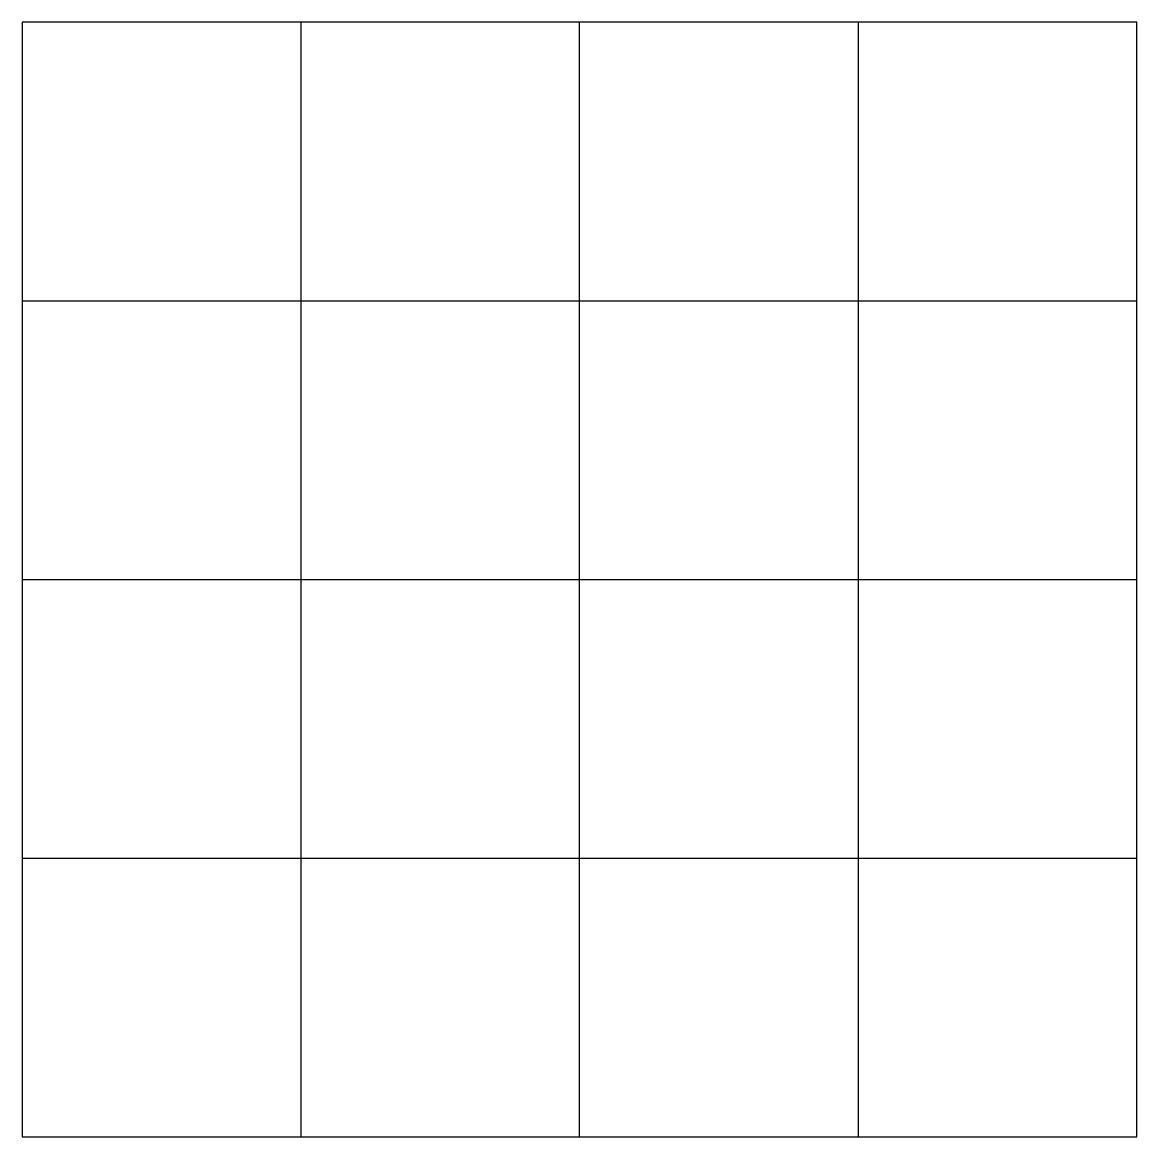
# Model space of a CAD drawing. Header units: feet. Extents: x -0.5 to 0.5, y -0.5 to 0.5.
import ezdxf

# ---------------------------------------------------------------- set-up
doc = ezdxf.new("R2010")
doc.units = ezdxf.units.FT
doc.header["$MEASUREMENT"] = 0

msp = doc.modelspace()

# ---------------------------------------------------------------- linework, layer by layer
for p, q in [((-0.25, 0.5, 1.0001), (-0.25, -0.5, 1.0001)), ((0, -0.5, 1.0001), (0, 0.5, 1.0001)), ((0.25, 0.5, 1.0001), (0.25, -0.5, 1.0001)), ((-0.5, 0.25, 1.0001), (0.5, 0.25, 1.0001)), ((-0.5, 0, 1.0001), (0.5, 0, 1.0001)), ((-0.5, -0.25, 1.0001), (0.5, -0.25, 1.0001))]:
    msp.add_line(p, q)
msp.add_3dface([(-0.5, 0.5, 1), (-0.5, -0.5, 1), (0.5, -0.5, 1), (0.5, 0.5, 1)])
at = {"layer": 'Defpoints'}
msp.add_point((0, 0), dxfattribs=at)

doc.saveas('drawing.dxf')
